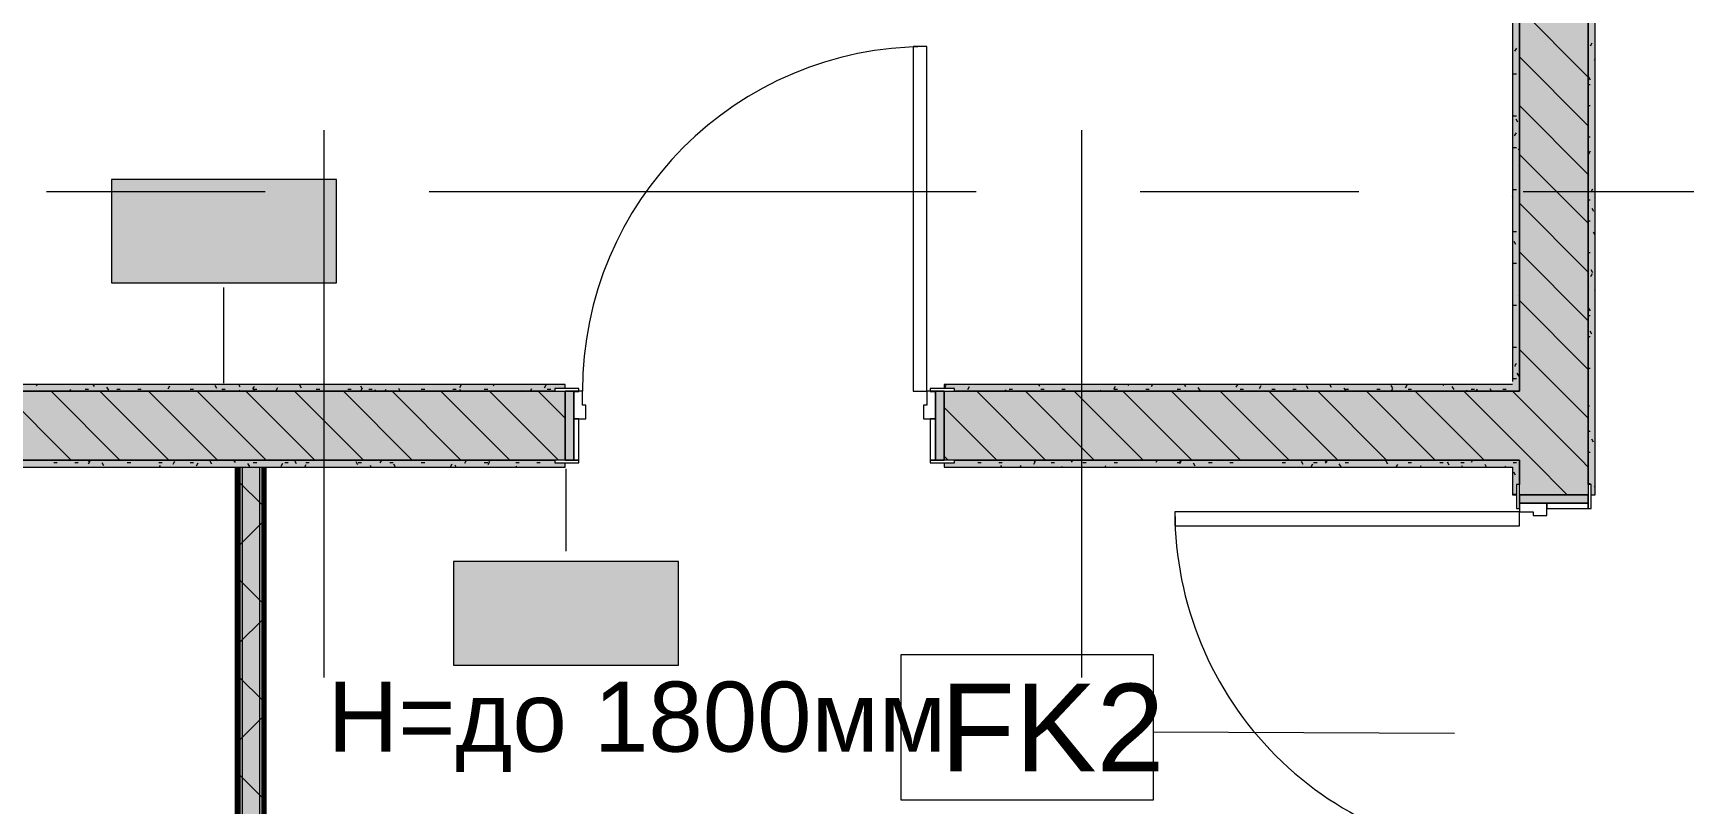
# Model space of a CAD drawing. Header units: millimetres. Extents: x -3817 to 677485, y -22715 to 103890.
# Drawn here: x 53858 to 58648, y 21434 to 23671 of the extents above; entities that cross this region are included whole.
import ezdxf

# ---------------------------------------------------------------- set-up
doc = ezdxf.new("R2010")
doc.units = ezdxf.units.MM
doc.layers.add('PDF _Геометрия', color=7, linetype='Continuous', true_color=0x1d1d1d)
doc.layers.add('PDF _Сплошная заливка', color=7, linetype='Continuous', true_color=0xffffff)
doc.layers.add('PDF _Текст', color=7, linetype='Continuous')
doc.styles.add('PDF GOST-Common', font='arial.ttf')

msp = doc.modelspace()

# ---------------------------------------------------------------- hatches: boundary and pattern name
at = {"layer": 'PDF _Сплошная заливка', "transparency": 33554559}
h = msp.add_hatch(color=256, dxfattribs=at)
h.paths.add_polyline_path([(58393.3, 20631.3), (58393.3, 21231.3), (58381.3, 21231.3), (58381.3, 21201.3), (58373.3, 21201.3), (58373.3, 20631.3)], flags=0)
h.paths.add_polyline_path([(58393.3, 22331.3), (58393.3, 26721.3), (58373.3, 26721.3), (58373.4, 22361.3), (58381.3, 22361.3), (58381.3, 22331.3)], flags=0)
msp.add_hatch(color=256, dxfattribs=at).paths.add_polyline_path([(58153.3, 22651.3), (58173.3, 22651.3), (58173.3, 26641.3), (58153.3, 26641.3), (58153.3, 22659.4)])
h = msp.add_hatch(color=256, dxfattribs=at)
h.paths.add_polyline_path([(51843.3, 22631.3), (55373.3, 22631.5), (55373.3, 22639.3), (55403.3, 22639.3), (55403.3, 22651.3), (51843.3, 22651.3)], flags=0)
h.paths.add_polyline_path([(58173.3, 22631.3), (58173.3, 22651.3), (56503.3, 22651.3), (56503.3, 22639.3), (56533.3, 22639.3), (56533.3, 22631.3)], flags=0)
h = msp.add_hatch(color=256, dxfattribs=at)
h.paths.add_polyline_path([(56533.3, 22431.3), (58373.3, 22431.3), (58373.3, 22631.3), (56503.3, 22631.3), (56503.3, 22431.3)], flags=0)
h.paths.add_polyline_path([(55373.3, 22431.3), (55403.3, 22431.3), (55403.3, 22631.3), (51843.3, 22631.3), (51843.3, 22431.3), (53362, 22431.3)], flags=0)
h = msp.add_hatch(color=256, dxfattribs=at)
h.paths.add_polyline_path([(54515.8, 22411.3), (55403.3, 22411.3), (55403.3, 22423.3), (55373.3, 22423.3), (55373.3, 22431.3), (51643.3, 22431.3), (51643.3, 22411.3), (54465.8, 22411.3)], flags=0)
h.paths.add_polyline_path([(58173.3, 22411.3), (58173.3, 22431.3), (56533.3, 22431), (56533.3, 22423.3), (56503.3, 22423.3), (56503.3, 22411.3), (58153.3, 22411.3)], flags=0)
h = msp.add_hatch(color=256, dxfattribs=at)
h.paths.add_polyline_path([(58373.3, 20511.3), (58373.3, 21231.3), (58173.3, 21231.3), (58173.3, 20511.3)], flags=0)
h.paths.add_polyline_path([(58173.3, 22331.3), (58373.3, 22331.3), (58373.3, 22431.3), (58173.3, 22431.3), (58173.3, 22361.3)], flags=0)
h = msp.add_hatch(color=256, dxfattribs=at)
h.paths.add_polyline_path([(58173.3, 20711.3), (58172.1, 21201.3), (58165.3, 21201.3), (58165.3, 21231.3), (58153.3, 21231.3), (58153.3, 20711.3)], flags=0)
h.paths.add_polyline_path([(58165.3, 22331.3), (58165.8, 22361.3), (58173.3, 22361.3), (58173.3, 22411.3), (58153.3, 22411.3), (58153.3, 22331.3)], flags=0)

# ---------------------------------------------------------------- linework, layer by layer
at = {"layer": 'PDF _Геометрия', "color": 9, "lineweight": 9, "true_color": 0xc0c0c0}
for points in [[(51635.3, 27461.4), (51623.3, 27461.4), (51623.3, 22411.3), (51643.3, 22411.3), (54445.9, 22411.3), (54535.8, 22411.3), (55403.3, 22411.3), (55403.3, 22423.3)], [(58393.3, 26720.3), (58393.3, 26721.3), (58373.3, 26721.3), (58373.3, 22361.3), (58373.3, 22431.3), (58373.3, 22631.3), (58373.3, 26801.3), (58203.3, 26801.3), (58203.3, 26861.3), (58173.3, 26861.3), (58173.3, 27441.3), (58093.3, 27441.3), (57768.3, 27441.3), (57768.3, 27481.3), (57768.3, 27461.4), (57768.3, 27441.3), (58173.3, 27441.3), (58173.3, 26801.3)], [(58153.3, 26633.3), (58153.3, 22659.4)], [(55403.3, 22639.3), (55403.3, 22651.3), (51871.3, 22651.3)], [(55403.3, 22431.3), (55403.3, 22631.3)], [(58153.3, 22651.3), (56503.3, 22651.3), (56503.3, 22639.3)], [(56503.3, 22631.3), (56503.3, 22431.3)], [(56503.3, 22423.3), (56503.3, 22411.3), (58153.3, 22411.3), (58153.3, 22331.3), (58165.3, 22331.3)], [(54453.3, 22411.3), (54453.3, 19301.3), (54528.3, 19301.3), (54528.3, 22411.3)], [(58173.3, 22331.3), (58373.3, 22331.3)], [(58381.3, 22331.3), (58393.3, 22331.3)]]:
    msp.add_lwpolyline(points, dxfattribs=at)
at = {"layer": 'PDF _Геометрия', "color": 7, "lineweight": 9}
for points in [[(58393.3, 22331.3), (58393.3, 26720.3)], [(54412.8, 22655.3), (54412.8, 22932.1)], [(54465.8, 22411.3), (54465.8, 19301.3)], [(54515.8, 22411.3), (54515.8, 19301.3)], [(55405.4, 22406.8), (55405.4, 22167.2)], [(57984.9, 21638.9), (57110.4, 21642.2)]]:
    msp.add_lwpolyline(points, dxfattribs=at)
at = {"layer": 'PDF _Геометрия', "color": 9, "lineweight": 9, "true_color": 0xc0c0c0}
for points in [[(58173.3, 26641.3), (58173.3, 26661.3), (57568.3, 26661.3), (57768.3, 26661.3), (58173.3, 26661.3), (58173.3, 22631.3), (58173.3, 22651.3)], [(58173.3, 22411.3), (58173.3, 22431.3), (58173.3, 22361.3)]]:
    msp.add_lwpolyline(points, close=True, dxfattribs=at)
at = {"layer": 'PDF _Геометрия', "lineweight": 9}
for points in [[(58373.3, 23543), (58173.3, 23743)], [(58373.3, 23401.6), (58173.3, 23601.6)], [(58373.3, 23260.2), (58173.3, 23460.2)], [(58373.3, 23118.7), (58173.3, 23318.7)], [(58373.3, 22977.3), (58173.3, 23177.3)], [(58373.3, 22835.9), (58173.3, 23035.9)], [(58373.3, 22694.5), (58173.3, 22894.5)], [(58373.3, 22553), (58295, 22631.3), (58173.3, 22753)], [(53969.5, 22431.3), (53769.5, 22631.3)], [(54110.9, 22431.3), (53910.9, 22631.3)], [(54252.3, 22431.3), (54052.3, 22631.3)], [(54393.7, 22431.3), (54193.7, 22631.3)], [(54535.2, 22431.3), (54335.2, 22631.3)], [(54676.6, 22431.3), (54476.6, 22631.3)], [(54818, 22431.3), (54618, 22631.3)], [(54959.4, 22431.3), (54759.4, 22631.3)], [(55100.8, 22431.3), (54900.8, 22631.3)], [(55242.3, 22431.3), (55042.3, 22631.3)], [(55383.7, 22431.3), (55183.7, 22631.3)], [(55403.3, 22553.2), (55325.1, 22631.3)], [(56797.9, 22431.3), (56597.9, 22631.3)], [(56939.3, 22431.3), (56739.3, 22631.3)], [(57080.7, 22431.3), (56880.7, 22631.3)], [(57222.2, 22431.3), (57022.2, 22631.3)], [(57363.6, 22431.3), (57163.6, 22631.3)], [(57505, 22431.3), (57305, 22631.3)], [(57646.4, 22431.3), (57446.4, 22631.3)], [(57787.9, 22431.3), (57587.9, 22631.3)], [(57929.3, 22431.3), (57729.3, 22631.3)], [(58070.7, 22431.3), (57870.7, 22631.3)], [(58312.1, 22331.3), (58212.1, 22431.3), (58012.1, 22631.3)], [(58373.3, 22411.6), (58353.5, 22431.3), (58153.5, 22631.3)], [(56656.5, 22431.3), (56503.3, 22584.6)], [(56515.1, 22431.3), (56503.3, 22443.1)]]:
    msp.add_lwpolyline(points, dxfattribs=at)
at = {"layer": 'PDF _Геометрия', "color": 253, "lineweight": 9, "true_color": 0x9b9b9b}
for points in [[(58153.5, 23668.9), (58153.3, 23668.5)], [(58164.6, 23627.2), (58159.6, 23618.5)], [(58384, 23641.4), (58378.9, 23632.7)], [(58393.3, 23596.6), (58390.1, 23591)], [(58155.3, 23552.1), (58165.3, 23552.1)], [(58373.3, 23521.7), (58378.7, 23521.7)], [(58380.2, 23534.4), (58375.2, 23543.1)], [(58155.3, 23430.2), (58165.3, 23430.2)], [(58373.3, 23460.7), (58378.7, 23460.7)], [(58163.5, 23381.5), (58158.5, 23372.8)], [(58169.1, 23412.5), (58164, 23421.2)], [(58155.3, 23338.8), (58165.3, 23338.8)], [(58173.3, 23337.4), (58169.6, 23331.2)], [(58373.3, 23369.3), (58378.7, 23369.3)], [(58378.8, 23327.6), (58373.7, 23318.9)], [(58173.3, 23283.3), (58172.2, 23285.1)], [(58374.7, 23259.6), (58373.3, 23257.1)], [(58154.9, 23193.1), (58153.3, 23196)], [(58155.3, 23216.9), (58165.3, 23216.9)], [(58373.3, 23186.4), (58378.7, 23186.4)], [(58385.8, 23218), (58380.8, 23209.2)], [(58173.3, 23154.5), (58172.6, 23153.5)], [(58389.5, 23152.6), (58384.5, 23161.3)], [(58155.3, 23094.9), (58165.3, 23094.9)], [(58373.3, 23125.4), (58378.7, 23125.4)], [(58393.3, 23085.1), (58388.5, 23093.3)], [(58163.1, 23057.1), (58158.1, 23065.8)], [(58154.3, 22999.7), (58153.3, 22998)], [(58155.3, 23003.5), (58165.3, 23003.5)], [(58373.3, 23034), (58378.7, 23034)], [(58373.6, 23013.9), (58373.3, 23013.3)], [(58393.3, 23024.1), (58392.6, 23025.2)], [(58384.8, 22972.2), (58379.7, 22963.5)], [(58386.5, 22974.9), (58381.5, 22983.6)], [(58173.3, 22910.7), (58171.5, 22907.7)], [(58375.3, 22933.3), (58373.3, 22936.9)], [(58393.3, 22926), (58390.9, 22921.9)], [(58155.3, 22881.6), (58165.3, 22881.6)], [(58373.3, 22851.1), (58378.7, 22851.1)], [(58379.4, 22865.2), (58374.4, 22873.9)], [(58383.5, 22797.2), (58378.5, 22805.9)], [(58155.3, 22759.7), (58165.3, 22759.7)], [(58373.3, 22790.2), (58378.7, 22790.2)], [(58164.3, 22712.3), (58159.3, 22703.6)], [(58155.3, 22668.2), (58165.3, 22668.2)], [(58172.3, 22675.3), (58167.3, 22684)], [(58373.3, 22698.7), (58378.7, 22698.7)], [(53870.5, 22651.3), (53868, 22647.1)], [(53967.5, 22636.5), (53964.5, 22631.3)], [(54010, 22637.7), (54020, 22637.7)], [(54036.5, 22645.5), (54033.1, 22651.3)], [(54035.5, 22632.4), (54034.9, 22631.3)], [(54078.1, 22634.4), (54073.1, 22643.1)], [(54101.4, 22637.7), (54111.5, 22637.7)], [(54162.4, 22637.7), (54172.4, 22637.7)], [(54254.9, 22646.6), (54249.8, 22637.9)], [(54292.8, 22651.3), (54291.5, 22649)], [(54314.8, 22637.7), (54324.8, 22637.7)], [(54350.3, 22650.7), (54349.9, 22651.3)], [(54391.9, 22639.5), (54386.9, 22648.2)], [(54406.2, 22637.7), (54416.3, 22637.7)], [(54459.9, 22643.6), (54455.5, 22651.3)], [(54459, 22634.3), (54457.3, 22631.3)], [(54500.6, 22645.5), (54495.6, 22636.8)], [(54501.6, 22632.5), (54496.5, 22641.2)], [(54497.7, 22637.7), (54507.7, 22637.7)], [(54568.6, 22641.4), (54563.6, 22632.7)], [(54637.6, 22640.6), (54632.6, 22649.3)], [(54680.5, 22637.7), (54690.6, 22637.7)], [(54715.2, 22651.3), (54714.9, 22650.9)], [(54772, 22637.7), (54782, 22637.7)], [(54814.4, 22640.3), (54809.3, 22631.6)], [(54815.3, 22637.6), (54810.3, 22646.3)], [(54832.9, 22637.7), (54843, 22637.7)], [(54854.1, 22631.3), (54851.9, 22635.2)], [(54882.4, 22636.2), (54879.6, 22631.3)], [(54924.5, 22631.3), (54920, 22639.3)], [(54985.3, 22637.7), (54995.4, 22637.7)], [(55076.8, 22637.7), (55086.8, 22637.7)], [(55101.7, 22650.4), (55096.7, 22641.6)], [(55100.5, 22631.3), (55097.7, 22636.3)], [(55168.2, 22637.7), (55178.3, 22637.7)], [(55197.1, 22646.9), (55194.6, 22651.3)], [(55276.5, 22631.3), (55275.4, 22633.3)], [(55305.8, 22638.1), (55301.9, 22631.3)], [(55347.5, 22649.3), (55342.4, 22640.6)], [(55351.1, 22637.7), (55361.2, 22637.7)], [(56508.1, 22647.9), (56503.3, 22639.5)], [(56576.2, 22643.8), (56571.1, 22635.1)], [(56684.3, 22631.3), (56681.7, 22635.8)], [(56692.2, 22637.7), (56702.3, 22637.7)], [(56781.2, 22646.4), (56778.3, 22651.3)], [(56783.7, 22637.7), (56793.7, 22637.7)], [(56791.7, 22651.3), (56790.5, 22649.2)], [(56844.6, 22637.7), (56854.7, 22637.7)], [(56860.3, 22631.3), (56859.4, 22632.8)], [(56958, 22634.5), (56956.1, 22631.3)], [(56999.6, 22645.7), (56994.6, 22637)], [(56997, 22637.7), (57007.1, 22637.7)], [(57038.1, 22651.3), (57036.2, 22648.1)], [(57088.5, 22637.7), (57098.5, 22637.7)], [(57108.4, 22651.3), (57104.2, 22644.1)], [(57179.9, 22637.7), (57190, 22637.7)], [(57204.6, 22644.5), (57200.7, 22651.3)], [(57203.7, 22633.4), (57202.5, 22631.3)], [(57246.3, 22633.3), (57241.3, 22642)], [(57354.8, 22651.3), (57350, 22643)], [(57362.8, 22637.7), (57372.8, 22637.7)], [(57423, 22647.6), (57418, 22638.9)], [(57454.2, 22637.7), (57464.3, 22637.7)], [(57515.2, 22637.7), (57525.2, 22637.7)], [(57518.4, 22649.7), (57517.4, 22651.3)], [(57560, 22638.5), (57555, 22647.2)], [(57628.1, 22642.6), (57623.1, 22651.3)], [(57669.7, 22631.4), (57664.7, 22640.2)], [(57667.6, 22637.7), (57677.6, 22637.7)], [(57759, 22637.7), (57769.1, 22637.7)], [(57805.8, 22639.6), (57800.8, 22648.3)], [(57804.8, 22638.3), (57800.8, 22631.3)], [(57846.5, 22649.5), (57841.4, 22640.8)], [(57850.5, 22637.7), (57860.5, 22637.7)], [(57953.1, 22651.3), (57951.1, 22647.8)], [(57983.5, 22636.6), (57978.5, 22645.3)], [(58021.7, 22631.3), (58020.1, 22634.2)], [(58033.3, 22637.7), (58043.4, 22637.7)], [(58050.6, 22637.2), (58047.2, 22631.3)], [(58092.1, 22631.3), (58088.1, 22638.3)], [(58118.6, 22633.1), (58117.6, 22631.3)], [(58124.8, 22637.7), (58134.8, 22637.7)], [(58375.5, 22590.4), (58373.3, 22586.6)], [(58373.3, 22515.8), (58378.7, 22515.8)], [(58388.7, 22483.4), (58383.7, 22492.1)], [(58393.3, 22499.3), (58392.8, 22498.4)], [(53918.5, 22424.4), (53928.6, 22424.4)], [(53979.5, 22424.4), (53989.6, 22424.4)], [(54023.3, 22428.3), (54018.3, 22419.6)], [(54022.3, 22426.2), (54019.3, 22431.3)], [(54064, 22415), (54058.9, 22423.7)], [(54060.2, 22431.3), (54059.9, 22430.8)], [(54131.9, 22424.4), (54142, 22424.4)], [(54223.3, 22424.4), (54233.4, 22424.4)], [(54269, 22427.2), (54264, 22418.5)], [(54314.8, 22424.4), (54324.8, 22424.4)], [(54337, 22423.1), (54332, 22414.4)], [(54336.1, 22431.3), (54336.1, 22431.3)], [(54377.7, 22420.2), (54372.7, 22428.9)], [(54445.8, 22424.3), (54441.7, 22431.3)], [(54487.4, 22413.1), (54482.4, 22421.8)], [(54497.7, 22424.4), (54507.7, 22424.4)], [(54582.8, 22422.1), (54577.8, 22413.3)], [(54589.1, 22424.4), (54599.2, 22424.4)], [(54623.5, 22421.3), (54618.4, 22430)], [(54650.8, 22418), (54647, 22411.3)], [(54650.1, 22424.4), (54660.1, 22424.4)], [(54801.2, 22418.3), (54796.2, 22427)], [(54802.5, 22424.4), (54812.5, 22424.4)], [(54869.7, 22431.3), (54865.1, 22423.4)], [(54893.9, 22424.4), (54904, 22424.4)], [(54910.8, 22411.3), (54905.8, 22419.9)], [(54985.3, 22424.4), (54995.4, 22424.4)], [(55074.3, 22419.9), (55069.3, 22411.3)], [(55086.8, 22411.3), (55083.5, 22416.9)], [(55115.9, 22431), (55110.9, 22422.3)], [(55168.2, 22424.4), (55178.3, 22424.4)], [(55183.9, 22426.9), (55178.9, 22418.2)], [(55183, 22427.6), (55180.8, 22431.3)], [(55259.7, 22424.4), (55269.7, 22424.4)], [(55320.6, 22424.4), (55330.7, 22424.4)], [(56559.1, 22431.3), (56558.9, 22431)], [(56600.8, 22424.4), (56610.8, 22424.4)], [(56661.7, 22424.4), (56671.8, 22424.4)], [(56768, 22427.4), (56763, 22418.7)], [(56767.1, 22427), (56764.6, 22431.3)], [(56805.5, 22431.3), (56804.6, 22429.9)], [(56814.1, 22424.4), (56824.2, 22424.4)], [(56875.8, 22431.3), (56872.6, 22425.8)], [(56905.6, 22424.4), (56915.6, 22424.4)], [(56997, 22424.4), (57007.1, 22424.4)], [(57122.2, 22431.3), (57118.4, 22424.7)], [(57179.9, 22424.4), (57190, 22424.4)], [(57191.4, 22429.3), (57186.4, 22420.6)], [(57190.5, 22425.2), (57186.9, 22431.3)], [(57232.1, 22414), (57227.1, 22422.7)], [(57271.3, 22424.4), (57281.4, 22424.4)], [(57332.3, 22424.4), (57342.4, 22424.4)], [(57484.7, 22424.4), (57494.8, 22424.4)], [(57504.3, 22430.3), (57503.7, 22431.3)], [(57545.9, 22419.2), (57540.9, 22427.9)], [(57573.2, 22420.1), (57568.2, 22411.4)], [(57576.1, 22424.4), (57586.2, 22424.4)], [(57613.9, 22423.3), (57609.3, 22431.3)], [(57614.9, 22431.2), (57609.8, 22422.5)], [(57655.6, 22412.1), (57650.5, 22420.8)], [(57667.6, 22424.4), (57677.6, 22424.4)], [(57720.5, 22431.3), (57719.5, 22429.6)], [(57791.6, 22420.3), (57786.6, 22429)], [(57819, 22419), (57814.6, 22411.3)], [(57850.5, 22424.4), (57860.5, 22424.4)], [(57941.9, 22424.4), (57952, 22424.4)], [(57969.3, 22417.3), (57964.3, 22426)], [(57966.9, 22431.3), (57965.3, 22428.5)], [(58002.9, 22424.4), (58012.9, 22424.4)], [(58037.3, 22431.3), (58033.3, 22424.4)], [(58078.3, 22411.3), (58074, 22418.9)], [(58155.3, 22424.4), (58165.3, 22424.4)], [(58373.3, 22454.9), (58378.7, 22454.9)], [(54227.4, 22416.1), (54224.7, 22411.3)], [(54840.4, 22411.3), (54837.8, 22415.8)], [(55262.7, 22411.3), (55261.2, 22414)], [(56670.5, 22411.3), (56667.6, 22416.4)], [(56726.4, 22416.3), (56723.5, 22411.3)], [(56846.5, 22411.3), (56845.3, 22413.4)], [(56972.1, 22415.2), (56969.9, 22411.3)], [(57887, 22414.9), (57885, 22411.3)], [(58008, 22411.3), (58005.9, 22414.8)], [(58132.7, 22413.8), (58131.3, 22411.3)], [(58162.3, 22387.9), (58157.3, 22396.6)], [(58155.3, 22332.9), (58165.3, 22332.9)], [(58373.3, 22363.4), (58378.7, 22363.4)], [(58393.3, 22353.6), (58391.8, 22356.1)]]:
    msp.add_lwpolyline(points, dxfattribs=at)
at = {"layer": 'PDF _Геометрия', "color": 253, "lineweight": 13, "true_color": 0xaaaaaa}
for points in [[(56453.3, 23631.3), (56413.3, 23631.3), (56413.3, 22631.3), (56453.3, 22631.3)], [(55443.3, 22631.3), (55443.3, 22639.3), (55373.3, 22639.3), (55373.3, 22631.3)], [(55428.3, 22431.3), (55428.3, 22631.3), (55403.3, 22631.3), (55403.3, 22431.3)], [(55453.3, 22631.3), (55428.3, 22631.3), (55428.3, 22551.3), (55463.3, 22551.3), (55463.3, 22591.3), (55453.3, 22591.3)], [(55443.3, 22630.3), (55443.3, 22631.3), (55428.3, 22631.3), (55428.3, 22630.3)], [(56453.3, 22631.3), (56453.3, 22591.3), (56443.3, 22591.3), (56443.3, 22551.3), (56478.3, 22551.3), (56478.3, 22631.3)], [(56463.3, 22631.3), (56533.3, 22631.3), (56533.3, 22639.3), (56463.3, 22639.3)], [(56463.3, 22630.3), (56478.3, 22630.3), (56478.3, 22631.3), (56463.3, 22631.3)], [(56478.3, 22431.3), (56503.3, 22431.3), (56503.3, 22631.3), (56478.3, 22631.3)], [(55443.3, 22431.3), (55443.3, 22551.3), (55428.3, 22551.3), (55428.3, 22431.3)], [(56463.3, 22431.3), (56478.3, 22431.3), (56478.3, 22551.3), (56463.3, 22551.3)], [(55443.3, 22423.3), (55443.3, 22431.3), (55373.3, 22431.3), (55373.3, 22423.3)], [(56463.3, 22423.3), (56533.3, 22423.3), (56533.3, 22431.3), (56463.3, 22431.3)], [(58173.3, 22291.3), (58173.3, 22361.3), (58165.3, 22361.3), (58165.3, 22291.3)], [(58373.3, 22306.3), (58373.3, 22331.3), (58173.3, 22331.3), (58173.3, 22306.3)], [(58381.3, 22291.3), (58381.3, 22361.3), (58373.3, 22361.3), (58373.3, 22291.3)], [(57173.3, 22281.3), (57173.3, 22241.3), (58173.3, 22241.3), (58173.3, 22281.3)], [(58173.3, 22281.3), (58213.3, 22281.3), (58213.3, 22271.3), (58253.3, 22271.3), (58253.3, 22306.3), (58173.3, 22306.3)], [(58174.3, 22291.3), (58174.3, 22306.3), (58173.3, 22306.3), (58173.3, 22291.3)], [(58373.3, 22291.3), (58373.3, 22306.3), (58253.3, 22306.3), (58253.3, 22291.3)]]:
    msp.add_lwpolyline(points, close=True, dxfattribs=at)
at = {"layer": 'PDF _Геометрия', "color": 253, "lineweight": 9, "true_color": 0xaaaaaa}
for points in [[(54703.3, 21801), (54703.3, 23388.5)], [(56903.3, 21801), (56903.3, 23388.5)], [(53897.6, 23211.3), (54532.6, 23211.3)], [(55008.8, 23211.3), (56596.3, 23211.3)], [(57072.6, 23211.3), (57707.6, 23211.3)], [(58183.8, 23211.3), (59771.3, 23211.3)]]:
    msp.add_lwpolyline(points, dxfattribs=at)
at = {"layer": 'PDF _Геометрия', "color": 7, "lineweight": 9}
for points in [[(54739.3, 23246), (54086.2, 23246), (54086.2, 22946), (54739.3, 22946)], [(55373.3, 22631.3), (51843.3, 22631.3)], [(58173.3, 22631.3), (56533.3, 22631.3)], [(51843.3, 22431.3), (55373.3, 22431.3)], [(56533.3, 22431.3), (58173.3, 22431.3)], [(55732, 22137.1), (55078.9, 22137.1), (55078.9, 21837.1), (55732, 21837.1)], [(56379.1, 21867.7), (57110.4, 21867.7), (57110.4, 21444.7), (56379.1, 21444.7)]]:
    msp.add_lwpolyline(points, close=True, dxfattribs=at)
at = {"layer": 'PDF _Геометрия', "color": 96, "lineweight": 70, "true_color": 0x008000}
for points in [[(54453.3, 22411.3), (54453.3, 19301.3), (54452.3, 19301.3), (54452.3, 22411.3)], [(54528.3, 22411.3), (54528.3, 19301.3), (54529.3, 19301.3), (54529.3, 22411.3)]]:
    msp.add_lwpolyline(points, dxfattribs=at)
at = {"layer": 'PDF _Геометрия', "color": 6, "lineweight": 9, "true_color": 0xff1dff}
for points in [[(54528.3, 22296.8), (54515.8, 22309.3), (54465.8, 22359.3), (54453.3, 22371.8)], [(54453.3, 22180.2), (54465.8, 22192.7), (54515.8, 22242.7), (54528.3, 22255.2)], [(54528.3, 22014), (54515.8, 22026.5), (54465.8, 22076.5), (54453.3, 22089)], [(54453.3, 21897.4), (54465.8, 21909.9), (54515.8, 21959.9), (54528.3, 21972.4)], [(54528.3, 21731.1), (54515.8, 21743.6), (54465.8, 21793.6), (54453.3, 21806.1)], [(54453.3, 21614.5), (54465.8, 21627), (54515.8, 21677), (54528.3, 21689.5)], [(54528.3, 21448.3), (54515.8, 21460.8), (54465.8, 21510.8), (54453.3, 21523.3)]]:
    msp.add_lwpolyline(points, dxfattribs=at)
at = {"layer": 'PDF _Геометрия', "color": 253, "lineweight": 9, "true_color": 0xaaaaaa}
for centre, start, end in [((56453.3, 22631.3), 90, 180), ((58173.3, 22281.3), 179.9999, 270.0001)]:
    msp.add_arc(centre, 1000, start, end, dxfattribs=at)
at = {"layer": 'PDF _Сплошная заливка', "lineweight": 35, "transparency": 33554559}
for points in [[(58373.3, 22631.3), (58373.3, 26801.3), (58173.3, 22631.3), (58173.3, 26801.3)], [(55428.3, 22431.3), (55428.3, 22631.3), (55403.3, 22431.3), (55403.3, 22631.3)], [(56503.3, 22431.3), (56503.3, 22631.3), (56478.3, 22431.3), (56478.3, 22631.3)], [(54465.8, 19301.3), (54465.8, 22411.3), (54453.3, 19301.3), (54453.3, 22411.3)], [(54515.8, 19301.3), (54515.8, 22411.3), (54465.8, 19301.3), (54465.8, 22411.3)], [(54528.3, 19301.3), (54528.3, 22411.3), (54515.8, 19301.3), (54515.8, 22411.3)], [(58373.3, 22306.3), (58373.3, 22331.3), (58173.3, 22306.3), (58173.3, 22331.3)]]:
    msp.add_solid(points, dxfattribs=at)
at = {"layer": 'PDF _Сплошная заливка', "lineweight": 9, "transparency": 33554559}
for points in [[(54739.3, 23246), (54086.2, 23246), (54739.3, 22946), (54086.2, 22946)], [(55732, 22137.1), (55078.9, 22137.1), (55732, 21837.1), (55078.9, 21837.1)]]:
    msp.add_solid(points, dxfattribs=at)

# ---------------------------------------------------------------- texts
at = {"layer": 'PDF _Текст', "color": 250, "true_color": 0x3c3c3c, "insert": (54713.9, 21658), "char_height": 203.2, "attachment_point": 4, "style": 'PDF GOST-Common'}
msp.add_mtext('Н=до 1800мм', dxfattribs=at)
at = {"layer": 'PDF _Текст', "insert": (56492.2, 21655.8), "char_height": 254, "attachment_point": 4, "style": 'PDF GOST-Common'}
msp.add_mtext('FK2', dxfattribs=at)

doc.saveas('drawing.dxf')
